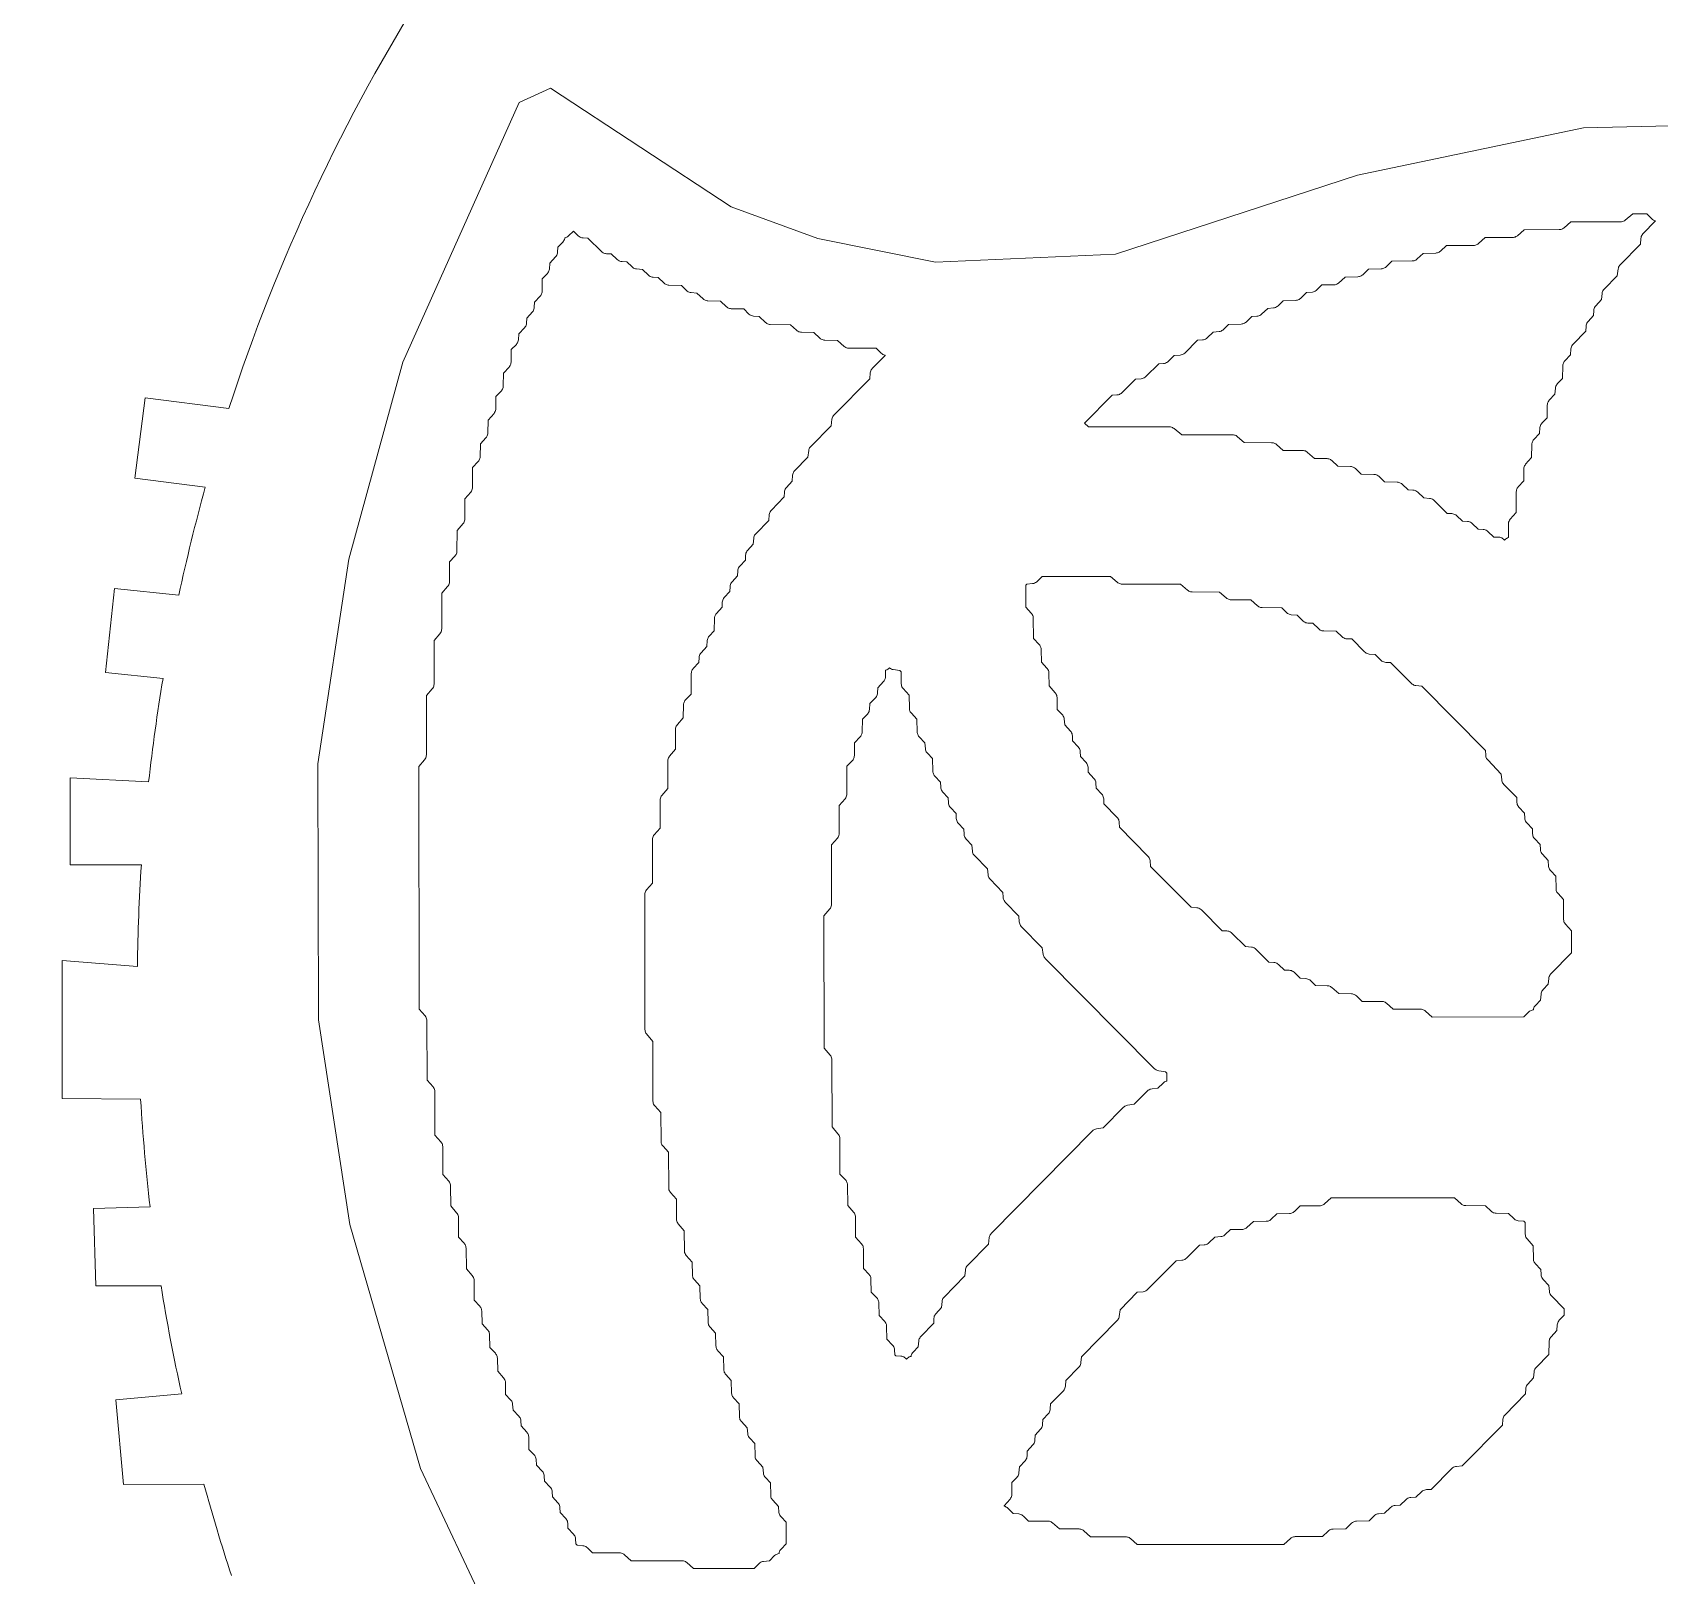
# Model space of a CAD drawing. Header units: inches. Extents: x 36 to 190, y -75 to 56.
# Drawn here: x 156.42 to 161.96, y -51.35 to -46.09 of the extents above; entities that cross this region are included whole.
import ezdxf

# ---------------------------------------------------------------- set-up
doc = ezdxf.new("R2010")
doc.units = ezdxf.units.IN
for name, color, linetype, lineweight in [('01_ORIGINAL_CAD', 7, 'Continuous', 20), ('02_APPROVED_PDF_OUTLINES', 7, 'Continuous', 15), ('04_APPROVED_PERIMETER', 7, 'Continuous', 15)]:
    doc.layers.add(name, color=color, linetype=linetype, lineweight=lineweight)

# ---------------------------------------------------------------- blocks, each defined once
blk = doc.blocks.new('09_LOTUS')
at = {"layer": '01_ORIGINAL_CAD'}
for points in [[(47.0869, 44.6297, -0.062406), (47.763, 46.0735), (45.5722, 47.2899, 0.058367), (44.8008, 44.9442, 0.058367)], [(50.1404, 46.0145, -0.546754), (57.6505, 41.0455, 0.171391), (58.1845, 40.3509, 0.171391)], [(46.9163, 43.9933, -0.01479), (47.0064, 44.3616, -0.01479)], [(46.8134, 43.3568, -0.013879), (46.8623, 43.7093)], [(46.7752, 42.7279, -0.013523), (46.7886, 43.0744, -0.013523)], [(46.8183, 41.9082, -0.014342), (46.786, 42.2745)], [(46.926, 41.2696, -0.014645), (46.8557, 41.6385)], [(47.0957, 40.6507, -0.012679), (47.002, 40.962)]]:
    blk.add_lwpolyline(points, format="xyb", dxfattribs=at)
for points in [[(47.0869, 44.6297), (46.8018, 44.6666), (46.7664, 44.3927), (47.0064, 44.3616)], [(46.9163, 43.9933), (46.6964, 44.0163), (46.6664, 43.7297), (46.8623, 43.7093)], [(46.8134, 43.3568), (46.5462, 43.3706), (46.5462, 43.0744), (46.7886, 43.0744)], [(46.7752, 42.7279), (46.519, 42.7483), (46.519, 42.2768), (46.786, 42.2745)], [(46.8183, 41.9082), (46.6252, 41.9024), (46.6331, 41.6385), (46.8557, 41.6385)], [(46.926, 41.2696), (46.7016, 41.2491), (46.728, 40.9607), (47.002, 40.962)]]:
    blk.add_lwpolyline(points, dxfattribs=at)
at = {"layer": '02_APPROVED_PDF_OUTLINES'}
for points in [[(50.0041, 44.5807), (50.0977, 44.6756), (50.114, 44.6763), (50.117, 44.6767), (50.12, 44.6773), (50.1228, 44.6784), (50.1256, 44.6798), (50.1281, 44.6815), (50.1304, 44.6835), (50.1775, 44.7298), (50.1972, 44.7316), (50.2007, 44.7321), (50.204, 44.7331), (50.2072, 44.7346), (50.2101, 44.7365), (50.2127, 44.7388), (50.2567, 44.7831), (50.273, 44.7838), (50.2766, 44.7842), (50.2801, 44.7851), (50.2833, 44.7866), (50.2864, 44.7884), (50.2892, 44.7907), (50.3098, 44.8104), (50.3298, 44.8122), (50.3333, 44.8127), (50.3366, 44.8138), (50.3397, 44.8152), (50.3427, 44.8172), (50.3453, 44.8194), (50.3893, 44.8637), (50.4056, 44.8644), (50.4092, 44.8648), (50.4126, 44.8658), (50.4159, 44.8672), (50.419, 44.869), (50.4217, 44.8713), (50.4424, 44.891), (50.4624, 44.8928), (50.4658, 44.8933), (50.4691, 44.8944), (50.4723, 44.8958), (50.4752, 44.8977), (50.4778, 44.9), (50.4951, 44.9172), (50.5377, 44.9182), (50.5407, 44.9185), (50.5437, 44.9191), (50.5467, 44.9201), (50.5494, 44.9214), (50.552, 44.9231), (50.5543, 44.9251), (50.5746, 44.9443), (50.5913, 44.9451), (50.5948, 44.9455), (50.5983, 44.9464), (50.6016, 44.9478), (50.6046, 44.9497), (50.6074, 44.952), (50.6281, 44.9717), (50.648, 44.9735), (50.6515, 44.974), (50.6548, 44.975), (50.6579, 44.9765), (50.6608, 44.9784), (50.6634, 44.9806), (50.6807, 44.9979), (50.7233, 44.9989), (50.7264, 44.9991), (50.7294, 44.9997), (50.7323, 45.0007), (50.7351, 45.0021), (50.7377, 45.0038), (50.74, 45.0057), (50.7607, 45.0254), (50.7807, 45.0272), (50.7841, 45.0278), (50.7874, 45.0288), (50.7905, 45.0303), (50.7934, 45.0322), (50.7961, 45.0344), (50.8132, 45.0515), (50.8527, 45.0518), (50.8557, 45.052), (50.8587, 45.0525), (50.8615, 45.0534), (50.8643, 45.0547), (50.8668, 45.0562), (50.8692, 45.0581), (50.8921, 45.0785), (50.9355, 45.0795), (50.9386, 45.0798), (50.9416, 45.0804), (50.9445, 45.0814), (50.9473, 45.0828), (50.9499, 45.0844), (50.9522, 45.0864), (50.9722, 45.1055), (51.0151, 45.1064), (51.0182, 45.1067), (51.0212, 45.1073), (51.0241, 45.1083), (51.0269, 45.1097), (51.0294, 45.1113), (51.0318, 45.1133), (51.0517, 45.1323), (51.1211, 45.1333), (51.1242, 45.1336), (51.1272, 45.1342), (51.1301, 45.1352), (51.1329, 45.1366), (51.1355, 45.1382), (51.1379, 45.1402), (51.1579, 45.1593), (51.2008, 45.1602), (51.2039, 45.1605), (51.2069, 45.1611), (51.2098, 45.1621), (51.2126, 45.1635), (51.2151, 45.1652), (51.2175, 45.1671), (51.2373, 45.186), (51.3302, 45.1863), (51.3332, 45.1865), (51.3362, 45.1871), (51.339, 45.188), (51.3418, 45.1892), (51.3444, 45.1908), (51.3467, 45.1927), (51.3695, 45.2129), (51.4629, 45.2133), (51.4659, 45.2134), (51.4688, 45.214), (51.4717, 45.2149), (51.4744, 45.2162), (51.477, 45.2177), (51.4794, 45.2196), (51.5021, 45.2399), (51.6221, 45.2402), (51.6251, 45.2404), (51.628, 45.241), (51.6309, 45.2419), (51.6337, 45.2431), (51.6362, 45.2447), (51.6386, 45.2465), (51.6613, 45.2668), (51.8313, 45.2669), (51.8348, 45.2672), (51.8381, 45.2679), (51.8414, 45.269), (51.8444, 45.2706), (51.8472, 45.2726), (51.873, 45.2938), (51.9209, 45.2938), (51.9381, 45.2768), (51.9405, 45.2747), (51.9433, 45.2729), (51.9462, 45.2714), (51.9493, 45.2704), (51.9507, 45.2701), (51.9507, 45.2697), (51.9073, 45.2254), (51.9051, 45.2228), (51.9032, 45.2199), (51.9018, 45.2167), (51.9008, 45.2134), (51.9003, 45.21), (51.8986, 45.1901), (51.8298, 45.1203), (51.8277, 45.1179), (51.8259, 45.1152), (51.8245, 45.1123), (51.8235, 45.1093), (51.8228, 45.1061), (51.8197, 45.0831), (51.7749, 45.0374), (51.7727, 45.0348), (51.7709, 45.0319), (51.7694, 45.0287), (51.7684, 45.0254), (51.7679, 45.022), (51.7662, 45.0016), (51.7467, 44.9806), (51.7445, 44.9779), (51.7427, 44.9749), (51.7413, 44.9716), (51.7404, 44.9682), (51.74, 44.9647), (51.7393, 44.9475), (51.7202, 44.9269), (51.718, 44.9242), (51.7162, 44.9212), (51.7149, 44.9179), (51.714, 44.9145), (51.7136, 44.911), (51.7129, 44.8942), (51.6691, 44.8494), (51.6669, 44.8468), (51.665, 44.8439), (51.6636, 44.8408), (51.6626, 44.8375), (51.6621, 44.8341), (51.6604, 44.8137), (51.6409, 44.7927), (51.6389, 44.7903), (51.6373, 44.7878), (51.636, 44.785), (51.635, 44.7822), (51.6344, 44.7792), (51.6342, 44.7762), (51.6334, 44.7328), (51.6162, 44.7151), (51.614, 44.7125), (51.6122, 44.7096), (51.6108, 44.7065), (51.6098, 44.7032), (51.6093, 44.6998), (51.6075, 44.6794), (51.588, 44.6584), (51.5861, 44.6561), (51.5845, 44.6535), (51.5832, 44.6508), (51.5822, 44.6479), (51.5816, 44.6449), (51.5814, 44.6419), (51.5805, 44.5986), (51.5634, 44.5809), (51.5612, 44.5783), (51.5593, 44.5754), (51.5579, 44.5723), (51.5569, 44.569), (51.5564, 44.5656), (51.5547, 44.5452), (51.5352, 44.5242), (51.5333, 44.5219), (51.5316, 44.5193), (51.5303, 44.5166), (51.5294, 44.5137), (51.5288, 44.5107), (51.5285, 44.5077), (51.5277, 44.4635), (51.5074, 44.4403), (51.5053, 44.4374), (51.5036, 44.4343), (51.5023, 44.431), (51.5016, 44.4275), (51.5013, 44.424), (51.5011, 44.3833), (51.4824, 44.3631), (51.4805, 44.3608), (51.4788, 44.3582), (51.4775, 44.3554), (51.4766, 44.3525), (51.476, 44.3495), (51.4757, 44.3464), (51.4749, 44.2755), (51.4547, 44.2523), (51.4526, 44.2495), (51.4508, 44.2464), (51.4496, 44.243), (51.4488, 44.2395), (51.4486, 44.236), (51.4485, 44.1901), (51.4477, 44.1899), (51.4446, 44.1886), (51.4417, 44.1868), (51.439, 44.1846), (51.4353, 44.1812), (51.4316, 44.1846), (51.4288, 44.1868), (51.4258, 44.1887), (51.4226, 44.19), (51.4192, 44.1909), (51.4157, 44.1913), (51.3989, 44.192), (51.3786, 44.2113), (51.3759, 44.2135), (51.3728, 44.2154), (51.3695, 44.2168), (51.3661, 44.2177), (51.3625, 44.2181), (51.3458, 44.2188), (51.3255, 44.2381), (51.3227, 44.2403), (51.3197, 44.2422), (51.3164, 44.2436), (51.3129, 44.2445), (51.3094, 44.2449), (51.2926, 44.2456), (51.2723, 44.2649), (51.2696, 44.2671), (51.2665, 44.269), (51.2632, 44.2704), (51.2598, 44.2713), (51.2562, 44.2717), (51.2399, 44.2724), (51.1957, 44.3166), (51.1931, 44.3189), (51.1902, 44.3208), (51.187, 44.3223), (51.1837, 44.3233), (51.1802, 44.3238), (51.1602, 44.3256), (51.1395, 44.3453), (51.1367, 44.3476), (51.1337, 44.3494), (51.1304, 44.3508), (51.1269, 44.3517), (51.1234, 44.3521), (51.1066, 44.3529), (51.0863, 44.3721), (51.084, 44.3741), (51.0814, 44.3757), (51.0786, 44.3771), (51.0757, 44.3781), (51.0727, 44.3787), (51.0697, 44.3789), (51.0267, 44.3799), (51.0067, 44.3989), (51.0043, 44.4008), (51.0017, 44.4025), (50.999, 44.4039), (50.996, 44.4048), (50.993, 44.4055), (50.99, 44.4057), (50.947, 44.4066), (50.927, 44.4257), (50.9246, 44.4276), (50.922, 44.4293), (50.9193, 44.4306), (50.9164, 44.4316), (50.9134, 44.4322), (50.9103, 44.4325), (50.8673, 44.4334), (50.8473, 44.4524), (50.8449, 44.4544), (50.8423, 44.4561), (50.8396, 44.4574), (50.8367, 44.4584), (50.8337, 44.459), (50.8306, 44.4593), (50.7872, 44.4602), (50.7642, 44.4806), (50.7618, 44.4825), (50.7592, 44.4841), (50.7565, 44.4853), (50.7536, 44.4862), (50.7506, 44.4867), (50.7476, 44.4869), (50.6808, 44.4871), (50.6579, 44.5074), (50.6556, 44.5093), (50.653, 44.5108), (50.6502, 44.5121), (50.6474, 44.513), (50.6444, 44.5135), (50.6414, 44.5137), (50.548, 44.5139), (50.5252, 44.5341), (50.5228, 44.536), (50.5202, 44.5376), (50.5175, 44.5388), (50.5146, 44.5397), (50.5116, 44.5402), (50.5086, 44.5404), (50.335, 44.5406), (50.309, 44.5618), (50.3062, 44.5637), (50.3032, 44.5653), (50.3, 44.5665), (50.2966, 44.5672), (50.2932, 44.5674), (50.0178, 44.5672)], [(48.2322, 45.2122), (48.2323, 45.2122), (48.2356, 45.2132), (48.2388, 45.2146), (48.2418, 45.2164), (48.2444, 45.2186), (48.2612, 45.2346), (48.2781, 45.2186), (48.2808, 45.2163), (48.2839, 45.2145), (48.2872, 45.2131), (48.2906, 45.2122), (48.2942, 45.2118), (48.3107, 45.211), (48.3575, 45.1652), (48.3598, 45.1633), (48.3623, 45.1616), (48.3651, 45.1602), (48.3679, 45.1591), (48.3709, 45.1585), (48.3739, 45.1581), (48.3906, 45.1574), (48.4109, 45.1382), (48.4137, 45.1359), (48.4168, 45.1341), (48.42, 45.1327), (48.4235, 45.1318), (48.427, 45.1313), (48.4435, 45.1306), (48.4611, 45.1132), (48.4637, 45.1109), (48.4666, 45.109), (48.4697, 45.1076), (48.473, 45.1066), (48.4765, 45.106), (48.4965, 45.1042), (48.5172, 45.0846), (48.52, 45.0823), (48.523, 45.0805), (48.5263, 45.0791), (48.5298, 45.0782), (48.5333, 45.0777), (48.5501, 45.077), (48.5704, 45.0578), (48.5727, 45.0558), (48.5753, 45.0541), (48.5781, 45.0528), (48.581, 45.0518), (48.584, 45.0512), (48.587, 45.0509), (48.6297, 45.05), (48.647, 45.0328), (48.6497, 45.0305), (48.6526, 45.0286), (48.6557, 45.0272), (48.659, 45.0262), (48.6624, 45.0256), (48.6824, 45.0239), (48.7032, 45.0042), (48.7055, 45.0022), (48.7081, 45.0006), (48.7109, 44.9992), (48.7138, 44.9982), (48.7168, 44.9976), (48.7198, 44.9973), (48.7628, 44.9964), (48.7829, 44.9774), (48.7852, 44.9754), (48.7878, 44.9738), (48.7906, 44.9724), (48.7935, 44.9714), (48.7965, 44.9708), (48.7995, 44.9706), (48.8422, 44.9697), (48.8595, 44.9524), (48.8622, 44.9502), (48.8651, 44.9483), (48.8682, 44.9468), (48.8715, 44.9458), (48.8749, 44.9453), (48.8949, 44.9435), (48.9157, 44.9238), (48.9181, 44.9218), (48.9207, 44.9202), (48.9235, 44.9188), (48.9264, 44.9178), (48.9294, 44.9172), (48.9325, 44.917), (49.0019, 44.916), (49.0219, 44.8971), (49.0243, 44.8951), (49.0268, 44.8934), (49.0296, 44.8921), (49.0325, 44.8911), (49.0355, 44.8905), (49.0386, 44.8902), (49.0815, 44.8893), (49.1016, 44.8703), (49.104, 44.8683), (49.1065, 44.8667), (49.1093, 44.8653), (49.1122, 44.8643), (49.1152, 44.8637), (49.1183, 44.8634), (49.1617, 44.8625), (49.1847, 44.8421), (49.1871, 44.8402), (49.1897, 44.8387), (49.1924, 44.8374), (49.1953, 44.8365), (49.1983, 44.836), (49.2013, 44.8358), (49.2939, 44.8356), (49.311, 44.8186), (49.3135, 44.8164), (49.3162, 44.8146), (49.3192, 44.8132), (49.3223, 44.8121), (49.3236, 44.8119), (49.3236, 44.8114), (49.2803, 44.7671), (49.2781, 44.7645), (49.2762, 44.7616), (49.2748, 44.7585), (49.2738, 44.7552), (49.2733, 44.7517), (49.2716, 44.7318), (49.1498, 44.6083), (49.1477, 44.6059), (49.1459, 44.6032), (49.1445, 44.6004), (49.1435, 44.5973), (49.1428, 44.5942), (49.1397, 44.5712), (49.0704, 44.5009), (49.0683, 44.4985), (49.0665, 44.4958), (49.0651, 44.4929), (49.064, 44.4899), (49.0634, 44.4868), (49.0602, 44.4637), (49.0155, 44.418), (49.0133, 44.4154), (49.0114, 44.4125), (49.01, 44.4093), (49.009, 44.406), (49.0085, 44.4026), (49.0068, 44.3823), (48.9873, 44.3613), (48.985, 44.3585), (48.9832, 44.3555), (48.9819, 44.3522), (48.981, 44.3488), (48.9806, 44.3453), (48.9799, 44.3285), (48.9361, 44.2838), (48.9339, 44.2811), (48.932, 44.2782), (48.9306, 44.2751), (48.9296, 44.2718), (48.9291, 44.2684), (48.9274, 44.2484), (48.8832, 44.2032), (48.881, 44.2006), (48.8791, 44.1977), (48.8777, 44.1945), (48.8767, 44.1912), (48.8762, 44.1878), (48.8744, 44.1674), (48.8549, 44.1464), (48.8527, 44.1437), (48.8509, 44.1406), (48.8496, 44.1374), (48.8487, 44.134), (48.8483, 44.1304), (48.8476, 44.1133), (48.8285, 44.0927), (48.8263, 44.09), (48.8245, 44.0869), (48.8231, 44.0837), (48.8222, 44.0803), (48.8218, 44.0767), (48.8211, 44.0596), (48.8021, 44.039), (48.7998, 44.0363), (48.798, 44.0332), (48.7967, 44.03), (48.7958, 44.0266), (48.7954, 44.023), (48.7947, 44.0059), (48.7756, 43.9853), (48.7734, 43.9826), (48.7716, 43.9795), (48.7702, 43.9763), (48.7694, 43.9729), (48.769, 43.9693), (48.7683, 43.9522), (48.7492, 43.9316), (48.7472, 43.9293), (48.7456, 43.9267), (48.7443, 43.924), (48.7433, 43.9211), (48.7427, 43.9181), (48.7425, 43.9151), (48.7417, 43.8717), (48.7245, 43.8541), (48.7223, 43.8515), (48.7205, 43.8486), (48.7191, 43.8454), (48.7181, 43.8422), (48.7176, 43.8388), (48.7158, 43.8184), (48.6963, 43.7974), (48.6941, 43.7946), (48.6923, 43.7916), (48.691, 43.7883), (48.6901, 43.7849), (48.6897, 43.7814), (48.689, 43.7643), (48.6699, 43.7437), (48.668, 43.7413), (48.6663, 43.7387), (48.665, 43.736), (48.664, 43.7331), (48.6634, 43.73), (48.6632, 43.727), (48.6624, 43.6566), (48.6436, 43.6363), (48.6416, 43.634), (48.64, 43.6314), (48.6387, 43.6287), (48.6377, 43.6258), (48.6371, 43.6228), (48.6369, 43.6198), (48.636, 43.5756), (48.6158, 43.5524), (48.6136, 43.5495), (48.6119, 43.5464), (48.6107, 43.5431), (48.6099, 43.5396), (48.6097, 43.536), (48.6095, 43.4681), (48.5894, 43.445), (48.5873, 43.4421), (48.5856, 43.439), (48.5843, 43.4357), (48.5836, 43.4322), (48.5833, 43.4286), (48.5832, 43.3338), (48.5632, 43.3108), (48.561, 43.3079), (48.5593, 43.3048), (48.558, 43.3014), (48.5573, 43.298), (48.557, 43.2944), (48.5569, 43.1996), (48.5369, 43.1766), (48.5347, 43.1737), (48.533, 43.1706), (48.5318, 43.1672), (48.531, 43.1637), (48.5307, 43.1601), (48.5307, 43.0117), (48.5107, 42.9887), (48.5085, 42.9858), (48.5068, 42.9826), (48.5056, 42.9793), (48.5048, 42.9758), (48.5045, 42.9722), (48.5051, 42.513), (48.5054, 42.5096), (48.5061, 42.5063), (48.5072, 42.5031), (48.5087, 42.5001), (48.5107, 42.4974), (48.5318, 42.4712), (48.5324, 42.2685), (48.5327, 42.265), (48.5335, 42.2615), (48.5347, 42.2581), (48.5365, 42.255), (48.5386, 42.2522), (48.5589, 42.229), (48.5601, 42.1313), (48.5603, 42.1283), (48.5609, 42.1252), (48.5619, 42.1223), (48.5632, 42.1195), (48.5648, 42.117), (48.5668, 42.1146), (48.5856, 42.0945), (48.5861, 41.9733), (48.5863, 41.9698), (48.5871, 41.9663), (48.5884, 41.9629), (48.5901, 41.9598), (48.5923, 41.957), (48.6124, 41.9339), (48.6128, 41.8659), (48.6131, 41.8624), (48.6139, 41.8589), (48.6151, 41.8556), (48.6169, 41.8525), (48.619, 41.8496), (48.6392, 41.8265), (48.6396, 41.7586), (48.6398, 41.755), (48.6406, 41.7516), (48.6419, 41.7482), (48.6436, 41.7451), (48.6458, 41.7423), (48.6661, 41.719), (48.6671, 41.6749), (48.6674, 41.6718), (48.668, 41.6689), (48.669, 41.666), (48.6703, 41.6633), (48.6719, 41.6607), (48.6738, 41.6584), (48.6928, 41.6381), (48.6938, 41.5944), (48.6941, 41.5913), (48.6947, 41.5884), (48.6957, 41.5855), (48.697, 41.5828), (48.6986, 41.5802), (48.7005, 41.5779), (48.7195, 41.5576), (48.7205, 41.5139), (48.7208, 41.5108), (48.7214, 41.5079), (48.7224, 41.505), (48.7237, 41.5023), (48.7253, 41.4997), (48.7272, 41.4974), (48.7462, 41.4771), (48.7472, 41.4334), (48.7475, 41.4303), (48.7481, 41.4274), (48.7491, 41.4245), (48.7504, 41.4218), (48.752, 41.4192), (48.7539, 41.4169), (48.7729, 41.3966), (48.7739, 41.3529), (48.7742, 41.3498), (48.7748, 41.3469), (48.7758, 41.344), (48.7771, 41.3413), (48.7787, 41.3387), (48.7806, 41.3364), (48.7996, 41.3161), (48.8006, 41.2724), (48.8009, 41.2693), (48.8015, 41.2664), (48.8025, 41.2635), (48.8038, 41.2608), (48.8054, 41.2582), (48.8073, 41.2559), (48.8263, 41.2356), (48.8273, 41.1919), (48.8276, 41.1888), (48.8282, 41.1859), (48.8292, 41.183), (48.8305, 41.1803), (48.8321, 41.1777), (48.834, 41.1754), (48.8536, 41.1544), (48.8554, 41.134), (48.856, 41.1306), (48.8569, 41.1274), (48.8584, 41.1242), (48.8602, 41.1214), (48.8624, 41.1187), (48.8797, 41.1011), (48.8807, 41.0577), (48.8809, 41.0547), (48.8815, 41.0517), (48.8825, 41.0488), (48.8838, 41.0461), (48.8854, 41.0436), (48.8874, 41.0412), (48.907, 41.0202), (48.9088, 40.9999), (48.9093, 40.9965), (48.9103, 40.9932), (48.9117, 40.9901), (48.9136, 40.9872), (48.9158, 40.9846), (48.933, 40.9669), (48.934, 40.9235), (48.9343, 40.9205), (48.9349, 40.9176), (48.9358, 40.9147), (48.9372, 40.9119), (48.9388, 40.9094), (48.9407, 40.9071), (48.9603, 40.8861), (48.9621, 40.8657), (48.9626, 40.8623), (48.9636, 40.859), (48.9651, 40.8559), (48.9669, 40.853), (48.9691, 40.8504), (48.9861, 40.833), (48.9863, 40.7583), (48.9693, 40.7408), (48.9672, 40.7383), (48.9655, 40.7356), (48.9641, 40.7327), (48.9631, 40.7296), (48.9625, 40.7264), (48.9624, 40.7256), (48.9617, 40.7255), (48.9585, 40.7249), (48.9554, 40.7238), (48.9525, 40.7224), (48.9497, 40.7206), (48.9473, 40.7184), (48.9293, 40.7005), (48.9096, 40.6987), (48.9062, 40.6982), (48.9029, 40.6972), (48.8998, 40.6957), (48.8968, 40.6938), (48.8942, 40.6915), (48.8772, 40.6745), (48.6706, 40.6744), (48.6478, 40.6946), (48.6454, 40.6965), (48.6429, 40.698), (48.6401, 40.6993), (48.6372, 40.7002), (48.6343, 40.7007), (48.6312, 40.7009), (48.4582, 40.701), (48.4354, 40.7213), (48.433, 40.7231), (48.4305, 40.7247), (48.4277, 40.7259), (48.4248, 40.7268), (48.4219, 40.7274), (48.4189, 40.7276), (48.3263, 40.7278), (48.3091, 40.7448), (48.3065, 40.7471), (48.3036, 40.7489), (48.3004, 40.7504), (48.2971, 40.7514), (48.2937, 40.752), (48.2741, 40.7537), (48.2695, 40.7583), (48.2688, 40.7751), (48.2684, 40.7786), (48.2675, 40.782), (48.2661, 40.7853), (48.2643, 40.7883), (48.2621, 40.791), (48.2429, 40.8116), (48.2421, 40.8287), (48.2417, 40.8322), (48.2408, 40.8357), (48.2394, 40.8389), (48.2376, 40.8419), (48.2354, 40.8447), (48.2162, 40.8652), (48.2155, 40.8824), (48.2151, 40.8859), (48.2142, 40.8893), (48.2128, 40.8926), (48.211, 40.8956), (48.2088, 40.8984), (48.1896, 40.9189), (48.1888, 40.9361), (48.1884, 40.9396), (48.1875, 40.943), (48.1862, 40.9462), (48.1843, 40.9493), (48.1821, 40.952), (48.1629, 40.9726), (48.1622, 40.9897), (48.1618, 40.9932), (48.1609, 40.9966), (48.1595, 40.9999), (48.1577, 41.0029), (48.1555, 41.0057), (48.1359, 41.0267), (48.1341, 41.047), (48.1336, 41.0504), (48.1326, 41.0537), (48.1311, 41.0568), (48.1293, 41.0597), (48.1271, 41.0623), (48.1099, 41.08), (48.1089, 41.1233), (48.1086, 41.1264), (48.108, 41.1293), (48.107, 41.1322), (48.1057, 41.1349), (48.1041, 41.1375), (48.1021, 41.1398), (48.083, 41.1604), (48.0822, 41.1775), (48.0818, 41.181), (48.0809, 41.1845), (48.0795, 41.1877), (48.0777, 41.1907), (48.0755, 41.1935), (48.0559, 41.2145), (48.0541, 41.2349), (48.0536, 41.2382), (48.0526, 41.2415), (48.0511, 41.2446), (48.0493, 41.2475), (48.0471, 41.2501), (48.03, 41.2676), (48.0297, 41.308), (48.0294, 41.3115), (48.0287, 41.315), (48.0274, 41.3183), (48.0257, 41.3214), (48.0235, 41.3243), (48.0032, 41.3475), (48.0022, 41.3917), (48.0019, 41.3947), (48.0013, 41.3977), (48.0003, 41.4005), (47.999, 41.4033), (47.9974, 41.4058), (47.9954, 41.4082), (47.9765, 41.4285), (47.9755, 41.4722), (47.9752, 41.4752), (47.9746, 41.4782), (47.9736, 41.481), (47.9723, 41.4838), (47.9707, 41.4863), (47.9687, 41.4887), (47.9498, 41.509), (47.9488, 41.5527), (47.9485, 41.5557), (47.9479, 41.5587), (47.9469, 41.5615), (47.9456, 41.5643), (47.944, 41.5668), (47.942, 41.5692), (47.9232, 41.5893), (47.9229, 41.6568), (47.9226, 41.6603), (47.9218, 41.6638), (47.9206, 41.6671), (47.9188, 41.6703), (47.9167, 41.6731), (47.8964, 41.6963), (47.8953, 41.7672), (47.895, 41.7702), (47.8944, 41.7732), (47.8935, 41.7761), (47.8921, 41.7789), (47.8905, 41.7815), (47.8886, 41.7838), (47.8698, 41.804), (47.8694, 41.8715), (47.8691, 41.875), (47.8683, 41.8785), (47.8671, 41.8818), (47.8653, 41.8849), (47.8632, 41.8878), (47.843, 41.9109), (47.8426, 41.9788), (47.8424, 41.9824), (47.8416, 41.9858), (47.8403, 41.9892), (47.8386, 41.9923), (47.8364, 41.9951), (47.8163, 42.0182), (47.8158, 42.113), (47.8156, 42.1165), (47.8148, 42.12), (47.8135, 42.1233), (47.8118, 42.1265), (47.8096, 42.1293), (47.7895, 42.1524), (47.7889, 42.3008), (47.7887, 42.3044), (47.7879, 42.3078), (47.7866, 42.3112), (47.7849, 42.3143), (47.7827, 42.3172), (47.7626, 42.3402), (47.7619, 42.5423), (47.7617, 42.5459), (47.7609, 42.5494), (47.7596, 42.5527), (47.7579, 42.5559), (47.7557, 42.5587), (47.7356, 42.5817), (47.734, 43.4095), (47.7541, 43.4326), (47.7562, 43.4354), (47.7579, 43.4386), (47.7592, 43.4419), (47.7599, 43.4454), (47.7602, 43.449), (47.7601, 43.6511), (47.7801, 43.6742), (47.7823, 43.677), (47.784, 43.6802), (47.7853, 43.6835), (47.786, 43.687), (47.7863, 43.6906), (47.7863, 43.839), (47.8063, 43.8621), (47.8085, 43.8649), (47.8102, 43.8681), (47.8114, 43.8714), (47.8122, 43.8749), (47.8125, 43.8785), (47.8125, 44.0001), (47.8326, 44.0231), (47.8347, 44.026), (47.8364, 44.0291), (47.8377, 44.0324), (47.8384, 44.0359), (47.8387, 44.0395), (47.8388, 44.107), (47.8575, 44.1271), (47.8595, 44.1295), (47.8611, 44.1321), (47.8624, 44.1348), (47.8634, 44.1377), (47.864, 44.1408), (47.8642, 44.1438), (47.8651, 44.2147), (47.8852, 44.2379), (47.8874, 44.2407), (47.8891, 44.2439), (47.8904, 44.2472), (47.8911, 44.2507), (47.8914, 44.2542), (47.8915, 44.3222), (47.9116, 44.3453), (47.9137, 44.3481), (47.9154, 44.3512), (47.9167, 44.3546), (47.9175, 44.3581), (47.9177, 44.3616), (47.9178, 44.4291), (47.9365, 44.4492), (47.9385, 44.4516), (47.9401, 44.4542), (47.9414, 44.4569), (47.9424, 44.4598), (47.943, 44.4627), (47.9432, 44.4658), (47.9441, 44.5095), (47.9629, 44.5298), (47.9649, 44.5321), (47.9665, 44.5347), (47.9678, 44.5374), (47.9688, 44.5403), (47.9694, 44.5433), (47.9696, 44.5463), (47.9705, 44.5905), (47.9907, 44.6137), (47.9928, 44.6166), (47.9946, 44.6197), (47.9958, 44.623), (47.9966, 44.6265), (47.9968, 44.63), (47.997, 44.6707), (48.0157, 44.6909), (48.0176, 44.6932), (48.0193, 44.6958), (48.0206, 44.6985), (48.0215, 44.7014), (48.0222, 44.7044), (48.0224, 44.7074), (48.0232, 44.7511), (48.0421, 44.7714), (48.044, 44.7737), (48.0457, 44.7763), (48.047, 44.7791), (48.0479, 44.7819), (48.0485, 44.7849), (48.0488, 44.7879), (48.0496, 44.8313), (48.0668, 44.849), (48.069, 44.8516), (48.0708, 44.8545), (48.0722, 44.8576), (48.0732, 44.8609), (48.0737, 44.8643), (48.0754, 44.8846), (48.0949, 44.9056), (48.0972, 44.9084), (48.099, 44.9114), (48.1003, 44.9147), (48.1012, 44.9181), (48.1016, 44.9216), (48.1023, 44.9388), (48.1214, 44.9593), (48.1236, 44.9621), (48.1254, 44.9651), (48.1268, 44.9684), (48.1277, 44.9718), (48.128, 44.9753), (48.1287, 44.9925), (48.1478, 45.013), (48.1498, 45.0154), (48.1514, 45.018), (48.1527, 45.0207), (48.1537, 45.0236), (48.1543, 45.0265), (48.1545, 45.0296), (48.1553, 45.0729), (48.1725, 45.0906), (48.1747, 45.0932), (48.1765, 45.0961), (48.1779, 45.0992), (48.1789, 45.1025), (48.1794, 45.1059), (48.1812, 45.1263), (48.2007, 45.1473), (48.2029, 45.15), (48.2047, 45.1531), (48.206, 45.1563), (48.2069, 45.1598), (48.2073, 45.1633), (48.208, 45.1801), (48.2254, 45.198), (48.2275, 45.2005), (48.2292, 45.2032), (48.2306, 45.2061), (48.2316, 45.2092)], [(49.8594, 44.0576), (50.0925, 44.0578), (50.1153, 44.0376), (50.1177, 44.0357), (50.1203, 44.0342), (50.123, 44.0329), (50.1259, 44.032), (50.1289, 44.0315), (50.1319, 44.0313), (50.3314, 44.0312), (50.3543, 44.0109), (50.3566, 44.0091), (50.3592, 44.0075), (50.362, 44.0063), (50.3648, 44.0054), (50.3678, 44.0048), (50.3708, 44.0046), (50.4642, 44.0044), (50.487, 43.9842), (50.4894, 43.9823), (50.492, 43.9808), (50.4947, 43.9795), (50.4976, 43.9786), (50.5005, 43.9781), (50.5035, 43.9779), (50.5704, 43.9777), (50.5933, 43.9574), (50.5956, 43.9556), (50.5982, 43.954), (50.6009, 43.9528), (50.6038, 43.9519), (50.6068, 43.9513), (50.6098, 43.9511), (50.6758, 43.9509), (50.693, 43.9339), (50.6957, 43.9316), (50.6986, 43.9297), (50.7017, 43.9283), (50.705, 43.9273), (50.7084, 43.9267), (50.7284, 43.925), (50.7492, 43.9053), (50.752, 43.903), (50.755, 43.9012), (50.7583, 43.8998), (50.7617, 43.8989), (50.7653, 43.8985), (50.782, 43.8977), (50.8023, 43.8785), (50.8047, 43.8765), (50.8073, 43.8748), (50.81, 43.8735), (50.8129, 43.8725), (50.8159, 43.8719), (50.819, 43.8716), (50.8619, 43.8707), (50.882, 43.8517), (50.8848, 43.8494), (50.8878, 43.8476), (50.8911, 43.8462), (50.8946, 43.8453), (50.8981, 43.8449), (50.9145, 43.8442), (50.9587, 43.8), (50.9613, 43.7977), (50.9642, 43.7958), (50.9674, 43.7943), (50.9707, 43.7933), (50.9741, 43.7927), (50.9941, 43.791), (51.0149, 43.7713), (51.0176, 43.769), (51.0207, 43.7672), (51.024, 43.7658), (51.0274, 43.7649), (51.031, 43.7645), (51.0473, 43.7637), (51.1181, 43.6927), (51.1207, 43.6904), (51.1237, 43.6885), (51.1268, 43.6871), (51.1302, 43.686), (51.1336, 43.6855), (51.1532, 43.6838), (51.3705, 43.4645), (51.3713, 43.4478), (51.3716, 43.4448), (51.3723, 43.4419), (51.3733, 43.4391), (51.3746, 43.4364), (51.3763, 43.4339), (51.3783, 43.4316), (51.4242, 43.3838), (51.426, 43.3637), (51.4265, 43.3603), (51.4275, 43.357), (51.429, 43.3538), (51.4308, 43.3509), (51.4331, 43.3483), (51.477, 43.3036), (51.4778, 43.2868), (51.4782, 43.2833), (51.4791, 43.2799), (51.4804, 43.2767), (51.4823, 43.2736), (51.4845, 43.2709), (51.5037, 43.2503), (51.5044, 43.2332), (51.5048, 43.2297), (51.5057, 43.2263), (51.5071, 43.223), (51.5089, 43.22), (51.5111, 43.2172), (51.5303, 43.1967), (51.5311, 43.1795), (51.5315, 43.176), (51.5324, 43.1726), (51.5337, 43.1693), (51.5356, 43.1663), (51.5378, 43.1636), (51.557, 43.143), (51.5577, 43.1259), (51.5581, 43.1224), (51.559, 43.1189), (51.5604, 43.1157), (51.5622, 43.1127), (51.5644, 43.1099), (51.584, 43.0889), (51.5858, 43.0685), (51.5863, 43.0652), (51.5873, 43.0619), (51.5888, 43.0588), (51.5906, 43.0559), (51.5928, 43.0533), (51.61, 43.0356), (51.611, 42.9922), (51.6113, 42.9892), (51.6119, 42.9862), (51.6129, 42.9834), (51.6142, 42.9806), (51.6158, 42.9781), (51.6178, 42.9758), (51.6366, 42.9556), (51.6369, 42.8881), (51.6372, 42.8846), (51.638, 42.8811), (51.6393, 42.8778), (51.641, 42.8746), (51.6431, 42.8718), (51.6633, 42.8488), (51.6634, 42.7734), (51.5936, 42.7022), (51.5914, 42.6996), (51.5895, 42.6967), (51.5881, 42.6935), (51.5871, 42.6902), (51.5865, 42.6868), (51.5848, 42.6667), (51.5671, 42.6484), (51.5649, 42.6458), (51.563, 42.6429), (51.5616, 42.6398), (51.5606, 42.6365), (51.5601, 42.6331), (51.5584, 42.613), (51.5406, 42.5947), (51.5385, 42.5922), (51.5368, 42.5895), (51.5354, 42.5866), (51.5344, 42.5835), (51.5338, 42.5803), (51.5336, 42.5795), (51.533, 42.5794), (51.5298, 42.5788), (51.5267, 42.5777), (51.5237, 42.5763), (51.521, 42.5745), (51.5185, 42.5723), (51.5015, 42.5553), (51.1887, 42.5551), (51.1659, 42.5753), (51.1636, 42.5772), (51.161, 42.5787), (51.1583, 42.58), (51.1554, 42.5809), (51.1524, 42.5814), (51.1494, 42.5816), (51.056, 42.5818), (51.0332, 42.602), (51.0308, 42.6039), (51.0282, 42.6054), (51.0255, 42.6067), (51.0226, 42.6076), (51.0197, 42.6081), (51.0167, 42.6083), (50.9503, 42.6085), (50.9304, 42.6274), (50.928, 42.6293), (50.9255, 42.631), (50.9227, 42.6323), (50.9198, 42.6333), (50.9168, 42.634), (50.9137, 42.6342), (50.8703, 42.6351), (50.8473, 42.6556), (50.8449, 42.6574), (50.8423, 42.659), (50.8396, 42.6602), (50.8367, 42.6611), (50.8338, 42.6617), (50.8308, 42.6619), (50.7912, 42.6621), (50.774, 42.6791), (50.7714, 42.6814), (50.7685, 42.6833), (50.7654, 42.6847), (50.7621, 42.6857), (50.7586, 42.6863), (50.7386, 42.6881), (50.7179, 42.7077), (50.7151, 42.71), (50.7121, 42.7118), (50.7088, 42.7132), (50.7053, 42.7142), (50.7018, 42.7146), (50.685, 42.7153), (50.6647, 42.7345), (50.662, 42.7368), (50.6589, 42.7386), (50.6556, 42.74), (50.6522, 42.741), (50.6486, 42.7414), (50.6323, 42.7421), (50.5881, 42.7863), (50.5855, 42.7886), (50.5825, 42.7905), (50.5794, 42.7919), (50.5761, 42.793), (50.5726, 42.7935), (50.5528, 42.7953), (50.5056, 42.8415), (50.5033, 42.8435), (50.5007, 42.8452), (50.498, 42.8466), (50.4952, 42.8476), (50.4922, 42.8483), (50.4892, 42.8486), (50.4728, 42.8493), (50.4021, 42.9203), (50.3994, 42.9226), (50.3965, 42.9245), (50.3933, 42.926), (50.39, 42.927), (50.3866, 42.9276), (50.367, 42.9293), (50.229, 43.0685), (50.2272, 43.0885), (50.2267, 43.0919), (50.2257, 43.0952), (50.2242, 43.0983), (50.2223, 43.1012), (50.2201, 43.1038), (50.123, 43.2022), (50.1222, 43.2189), (50.1219, 43.2219), (50.1212, 43.2248), (50.1202, 43.2277), (50.1189, 43.2304), (50.1172, 43.2329), (50.1153, 43.2351), (50.0697, 43.2824), (50.069, 43.2994), (50.0686, 43.3029), (50.0677, 43.3063), (50.0663, 43.3096), (50.0645, 43.3126), (50.0623, 43.3153), (50.0431, 43.3359), (50.0423, 43.3531), (50.0419, 43.3566), (50.041, 43.36), (50.0397, 43.3632), (50.0378, 43.3663), (50.0356, 43.369), (50.0164, 43.3896), (50.0157, 43.4067), (50.0153, 43.4102), (50.0144, 43.4136), (50.013, 43.4169), (50.0112, 43.4199), (50.009, 43.4227), (49.9898, 43.4432), (49.989, 43.4604), (49.9886, 43.4639), (49.9877, 43.4673), (49.9864, 43.4706), (49.9846, 43.4736), (49.9823, 43.4763), (49.9632, 43.4969), (49.9624, 43.514), (49.962, 43.5175), (49.9611, 43.521), (49.9597, 43.5242), (49.9579, 43.5272), (49.9557, 43.53), (49.9361, 43.551), (49.9343, 43.5714), (49.9338, 43.5747), (49.9328, 43.578), (49.9314, 43.5811), (49.9295, 43.584), (49.9273, 43.5866), (49.9102, 43.6041), (49.9099, 43.6445), (49.9096, 43.648), (49.9089, 43.6515), (49.9076, 43.6548), (49.9059, 43.6579), (49.9037, 43.6608), (49.8834, 43.684), (49.8824, 43.7282), (49.8821, 43.7312), (49.8815, 43.7342), (49.8805, 43.737), (49.8792, 43.7398), (49.8776, 43.7423), (49.8756, 43.7446), (49.8567, 43.765), (49.8557, 43.8087), (49.8554, 43.8117), (49.8548, 43.8147), (49.8538, 43.8175), (49.8525, 43.8203), (49.8509, 43.8228), (49.8489, 43.8251), (49.83, 43.8454), (49.8289, 43.9158), (49.8287, 43.9189), (49.8281, 43.9219), (49.8271, 43.9248), (49.8258, 43.9275), (49.8241, 43.9301), (49.8222, 43.9325), (49.8034, 43.9526), (49.8033, 44.0275), (49.8074, 44.0317), (49.8269, 44.0334), (49.8304, 44.034), (49.8337, 44.035), (49.8368, 44.0365), (49.8397, 44.0384), (49.8423, 44.0406)], [(49.3385, 43.7459), (49.3396, 43.7449), (49.3423, 43.7431), (49.3452, 43.7416), (49.3483, 43.7405), (49.3514, 43.7399), (49.3741, 43.7366), (49.3788, 43.7318), (49.3791, 43.6916), (49.3794, 43.688), (49.3802, 43.6846), (49.3815, 43.6813), (49.3832, 43.6781), (49.3853, 43.6753), (49.4057, 43.6521), (49.4067, 43.6079), (49.4069, 43.6049), (49.4076, 43.6019), (49.4085, 43.599), (49.4098, 43.5963), (49.4115, 43.5938), (49.4134, 43.5914), (49.4324, 43.5711), (49.4334, 43.5274), (49.4336, 43.5244), (49.4343, 43.5214), (49.4352, 43.5185), (49.4365, 43.5158), (49.4382, 43.5133), (49.4401, 43.5109), (49.4597, 43.4899), (49.4615, 43.4696), (49.462, 43.4662), (49.463, 43.4629), (49.4644, 43.4598), (49.4663, 43.4569), (49.4685, 43.4543), (49.4857, 43.4366), (49.4867, 43.3932), (49.487, 43.3902), (49.4876, 43.3873), (49.4886, 43.3844), (49.4899, 43.3817), (49.4915, 43.3791), (49.4935, 43.3768), (49.5126, 43.3562), (49.5134, 43.339), (49.5138, 43.3355), (49.5147, 43.3321), (49.5161, 43.3289), (49.5179, 43.3258), (49.5201, 43.3231), (49.5393, 43.3026), (49.54, 43.2854), (49.5404, 43.2819), (49.5413, 43.2785), (49.5427, 43.2752), (49.5445, 43.2722), (49.5467, 43.2694), (49.5659, 43.2489), (49.5667, 43.2317), (49.5671, 43.2282), (49.568, 43.2248), (49.5694, 43.2216), (49.5712, 43.2185), (49.5734, 43.2158), (49.5926, 43.1952), (49.5933, 43.1781), (49.5937, 43.1746), (49.5946, 43.1711), (49.596, 43.1679), (49.5978, 43.1649), (49.6, 43.1621), (49.6196, 43.1411), (49.6214, 43.1208), (49.622, 43.1174), (49.623, 43.1141), (49.6244, 43.1109), (49.6263, 43.108), (49.6285, 43.1054), (49.6729, 43.0603), (49.6747, 43.0403), (49.6752, 43.0369), (49.6762, 43.0336), (49.6776, 43.0304), (49.6795, 43.0275), (49.6817, 43.0249), (49.7257, 42.9802), (49.7265, 42.9634), (49.7268, 42.9605), (49.7274, 42.9575), (49.7285, 42.9547), (49.7298, 42.952), (49.7315, 42.9495), (49.7334, 42.9472), (49.7794, 42.8995), (49.7811, 42.8793), (49.7817, 42.8759), (49.7827, 42.8726), (49.7841, 42.8695), (49.786, 42.8666), (49.7883, 42.8639), (49.8597, 42.7915), (49.863, 42.7685), (49.8636, 42.7653), (49.8647, 42.7623), (49.8661, 42.7594), (49.8679, 42.7568), (49.87, 42.7543), (50.2423, 42.3789), (50.2447, 42.3767), (50.2474, 42.3749), (50.2503, 42.3734), (50.2534, 42.3724), (50.2565, 42.3717), (50.2792, 42.3685), (50.2839, 42.3637), (50.2839, 42.3365), (50.2826, 42.3363), (50.2795, 42.3352), (50.2766, 42.3338), (50.2739, 42.332), (50.2714, 42.3298), (50.2534, 42.3119), (50.2338, 42.3101), (50.2303, 42.3096), (50.227, 42.3085), (50.2238, 42.3071), (50.2209, 42.3052), (50.2183, 42.3029), (50.1733, 42.2576), (50.1506, 42.2543), (50.1475, 42.2537), (50.1444, 42.2526), (50.1415, 42.2511), (50.1388, 42.2493), (50.1364, 42.2471), (50.0672, 42.177), (50.0446, 42.1737), (50.0414, 42.1731), (50.0384, 42.172), (50.0355, 42.1705), (50.0328, 42.1687), (50.0304, 42.1665), (49.686, 41.8174), (49.6839, 41.8149), (49.6821, 41.8123), (49.6807, 41.8094), (49.6797, 41.8064), (49.679, 41.8032), (49.6759, 41.7802), (49.6047, 41.7076), (49.6024, 41.705), (49.6006, 41.7021), (49.5991, 41.699), (49.5981, 41.6956), (49.5976, 41.6922), (49.5959, 41.6722), (49.5252, 41.6002), (49.523, 41.5976), (49.5211, 41.5947), (49.5197, 41.5915), (49.5187, 41.5882), (49.5182, 41.5848), (49.5165, 41.5644), (49.497, 41.5434), (49.4947, 41.5407), (49.4929, 41.5376), (49.4916, 41.5344), (49.4907, 41.531), (49.4903, 41.5274), (49.4896, 41.5107), (49.4458, 41.4659), (49.4436, 41.4633), (49.4418, 41.4604), (49.4403, 41.4573), (49.4393, 41.454), (49.4388, 41.4505), (49.4371, 41.4305), (49.4193, 41.4122), (49.4172, 41.4097), (49.4155, 41.407), (49.4141, 41.404), (49.4131, 41.401), (49.4125, 41.3979), (49.4124, 41.3979), (49.4091, 41.397), (49.406, 41.3957), (49.4031, 41.3939), (49.4004, 41.3917), (49.3967, 41.3883), (49.393, 41.3917), (49.3902, 41.394), (49.3872, 41.3958), (49.384, 41.3971), (49.3806, 41.398), (49.3771, 41.3984), (49.3608, 41.3991), (49.3566, 41.4033), (49.3559, 41.4201), (49.3554, 41.4236), (49.3546, 41.427), (49.3532, 41.4302), (49.3514, 41.4333), (49.3492, 41.436), (49.3302, 41.4563), (49.3292, 41.5), (49.3289, 41.503), (49.3283, 41.506), (49.3273, 41.5089), (49.326, 41.5116), (49.3244, 41.5142), (49.3225, 41.5165), (49.3035, 41.5368), (49.3025, 41.5805), (49.3022, 41.5835), (49.3016, 41.5865), (49.3006, 41.5894), (49.2993, 41.5921), (49.2977, 41.5947), (49.2958, 41.597), (49.2768, 41.6173), (49.2758, 41.661), (49.2755, 41.664), (49.2749, 41.667), (49.2739, 41.6699), (49.2726, 41.6726), (49.271, 41.6752), (49.2691, 41.6775), (49.2503, 41.6976), (49.2499, 41.7651), (49.2496, 41.7687), (49.2488, 41.7722), (49.2476, 41.7755), (49.2458, 41.7786), (49.2437, 41.7815), (49.2235, 41.8045), (49.2231, 41.8725), (49.2229, 41.876), (49.2221, 41.8795), (49.2208, 41.8828), (49.2191, 41.886), (49.2169, 41.8888), (49.1967, 41.912), (49.1955, 41.9829), (49.1953, 41.9859), (49.1947, 41.9889), (49.1937, 41.9918), (49.1924, 41.9946), (49.1908, 41.9972), (49.1888, 41.9995), (49.17, 42.0197), (49.1695, 42.1408), (49.1693, 42.1444), (49.1685, 42.1478), (49.1672, 42.1512), (49.1655, 42.1543), (49.1633, 42.1572), (49.1432, 42.1802), (49.1425, 42.4092), (49.1422, 42.4127), (49.1414, 42.4162), (49.1402, 42.4196), (49.1385, 42.4227), (49.1363, 42.4255), (49.1161, 42.4486), (49.1153, 42.9006), (49.1353, 42.9237), (49.1375, 42.9265), (49.1392, 42.9297), (49.1405, 42.933), (49.1412, 42.9365), (49.1415, 42.9401), (49.1414, 43.1422), (49.1614, 43.1652), (49.1636, 43.1681), (49.1653, 43.1712), (49.1665, 43.1746), (49.1673, 43.1781), (49.1676, 43.1816), (49.1676, 43.2764), (49.1877, 43.2995), (49.1899, 43.3023), (49.1916, 43.3054), (49.1928, 43.3088), (49.1936, 43.3123), (49.1938, 43.3158), (49.1939, 43.4101), (49.2126, 43.4303), (49.2145, 43.4326), (49.2162, 43.4352), (49.2175, 43.4379), (49.2184, 43.4408), (49.219, 43.4438), (49.2193, 43.4468), (49.2201, 43.4905), (49.239, 43.5108), (49.2409, 43.5132), (49.2426, 43.5157), (49.2439, 43.5185), (49.2448, 43.5213), (49.2454, 43.5243), (49.2457, 43.5273), (49.2465, 43.5707), (49.2637, 43.5884), (49.2659, 43.591), (49.2677, 43.5939), (49.2691, 43.597), (49.2701, 43.6003), (49.2706, 43.6037), (49.2723, 43.6241), (49.2918, 43.6451), (49.2941, 43.6478), (49.2959, 43.6508), (49.2972, 43.6541), (49.2981, 43.6575), (49.2985, 43.661), (49.2992, 43.6782), (49.3183, 43.6988), (49.3202, 43.7011), (49.3218, 43.7036), (49.3231, 43.7064), (49.3241, 43.7092), (49.3247, 43.7122), (49.325, 43.7152), (49.3255, 43.7374), (49.3267, 43.7377), (49.3298, 43.7391), (49.3327, 43.7409), (49.3354, 43.743)], [(49.7296, 40.8868), (49.7296, 40.8881), (49.7497, 40.9111), (49.7518, 40.914), (49.7535, 40.9171), (49.7548, 40.9204), (49.7556, 40.9239), (49.7558, 40.9274), (49.756, 40.9678), (49.773, 40.9853), (49.7752, 40.9879), (49.777, 40.9908), (49.7784, 40.9939), (49.7794, 40.9972), (49.7799, 41.0006), (49.7816, 41.0209), (49.8011, 41.042), (49.8034, 41.0447), (49.8052, 41.0477), (49.8065, 41.051), (49.8074, 41.0544), (49.8078, 41.0579), (49.8085, 41.0751), (49.8276, 41.0957), (49.8298, 41.0984), (49.8316, 41.1014), (49.833, 41.1047), (49.8338, 41.1081), (49.8342, 41.1116), (49.8349, 41.1288), (49.854, 41.1494), (49.8562, 41.1521), (49.858, 41.1551), (49.8594, 41.1584), (49.8603, 41.1618), (49.8607, 41.1653), (49.8614, 41.1825), (49.8805, 41.2031), (49.8827, 41.2058), (49.8845, 41.2088), (49.8858, 41.2121), (49.8867, 41.2155), (49.8871, 41.219), (49.8878, 41.2358), (49.9316, 41.2806), (49.9338, 41.2832), (49.9357, 41.2861), (49.9371, 41.2892), (49.9381, 41.2925), (49.9386, 41.2959), (49.9403, 41.3159), (49.9845, 41.3611), (49.9868, 41.3637), (49.9886, 41.3666), (49.99, 41.3698), (49.991, 41.3731), (49.9916, 41.3765), (49.9932, 41.3964), (50.115, 41.5199), (50.1171, 41.5223), (50.1189, 41.525), (50.1203, 41.5279), (50.1214, 41.5309), (50.122, 41.5341), (50.1251, 41.5571), (50.1836, 41.6163), (50.2032, 41.6181), (50.2066, 41.6187), (50.21, 41.6197), (50.2131, 41.6212), (50.2161, 41.6231), (50.2187, 41.6254), (50.3161, 41.7238), (50.3357, 41.7256), (50.3391, 41.7261), (50.3425, 41.7272), (50.3456, 41.7286), (50.3485, 41.7305), (50.3512, 41.7328), (50.3952, 41.7771), (50.4115, 41.7778), (50.415, 41.7782), (50.4185, 41.7792), (50.4218, 41.7806), (50.4248, 41.7824), (50.4276, 41.7847), (50.4483, 41.8044), (50.4683, 41.8062), (50.4717, 41.8067), (50.475, 41.8078), (50.4781, 41.8092), (50.481, 41.8111), (50.4837, 41.8134), (50.5008, 41.8305), (50.5403, 41.8307), (50.5433, 41.8309), (50.5463, 41.8315), (50.5491, 41.8324), (50.5519, 41.8336), (50.5544, 41.8352), (50.5568, 41.8371), (50.5797, 41.8575), (50.6231, 41.8585), (50.6262, 41.8587), (50.6292, 41.8594), (50.6321, 41.8604), (50.6349, 41.8617), (50.6375, 41.8634), (50.6398, 41.8654), (50.6598, 41.8844), (50.7027, 41.8854), (50.7058, 41.8856), (50.7088, 41.8863), (50.7117, 41.8873), (50.7145, 41.8886), (50.717, 41.8903), (50.7194, 41.8923), (50.7392, 41.9111), (50.8055, 41.9114), (50.8086, 41.9116), (50.8115, 41.9122), (50.8144, 41.9131), (50.8171, 41.9143), (50.8197, 41.9159), (50.8221, 41.9178), (50.8448, 41.938), (51.2645, 41.9383), (51.2873, 41.9181), (51.2897, 41.9162), (51.2922, 41.9147), (51.295, 41.9134), (51.2978, 41.9125), (51.3008, 41.912), (51.3038, 41.9118), (51.3702, 41.9116), (51.3901, 41.8928), (51.3924, 41.8908), (51.395, 41.8891), (51.3978, 41.8878), (51.4007, 41.8868), (51.4037, 41.8862), (51.4068, 41.8859), (51.4494, 41.885), (51.4668, 41.8678), (51.4694, 41.8655), (51.4723, 41.8636), (51.4754, 41.8622), (51.4787, 41.8612), (51.4822, 41.8606), (51.5017, 41.8589), (51.506, 41.8546), (51.5063, 41.8144), (51.5065, 41.8108), (51.5073, 41.8074), (51.5086, 41.804), (51.5103, 41.8009), (51.5124, 41.7981), (51.5328, 41.7748), (51.5338, 41.7307), (51.5341, 41.7277), (51.5347, 41.7247), (51.5357, 41.7218), (51.537, 41.7191), (51.5386, 41.7165), (51.5405, 41.7142), (51.5597, 41.6937), (51.5605, 41.6765), (51.5609, 41.673), (51.5618, 41.6696), (51.5631, 41.6663), (51.565, 41.6633), (51.5672, 41.6605), (51.5868, 41.6396), (51.5886, 41.6192), (51.5891, 41.6158), (51.5901, 41.6125), (51.5915, 41.6094), (51.5934, 41.6065), (51.5956, 41.6038), (51.6392, 41.5596), (51.6392, 41.5386), (51.6223, 41.5212), (51.6201, 41.5185), (51.6183, 41.5157), (51.6168, 41.5125), (51.6159, 41.5092), (51.6153, 41.5059), (51.6136, 41.4855), (51.5941, 41.4645), (51.5922, 41.4621), (51.5906, 41.4596), (51.5893, 41.4568), (51.5883, 41.454), (51.5877, 41.451), (51.5874, 41.448), (51.5866, 41.4047), (51.543, 41.3601), (51.5408, 41.3575), (51.539, 41.3546), (51.5375, 41.3515), (51.5365, 41.3482), (51.536, 41.3448), (51.5343, 41.3244), (51.5148, 41.3034), (51.5126, 41.3006), (51.5108, 41.2976), (51.5094, 41.2943), (51.5085, 41.2909), (51.5081, 41.2874), (51.5074, 41.2706), (51.4372, 41.199), (51.435, 41.1964), (51.4331, 41.1935), (51.4317, 41.1904), (51.4307, 41.1871), (51.4301, 41.1836), (51.4285, 41.1637), (51.291, 41.0243), (51.2715, 41.0226), (51.268, 41.022), (51.2647, 41.021), (51.2615, 41.0195), (51.2586, 41.0176), (51.256, 41.0153), (51.1855, 40.9442), (51.1692, 40.9435), (51.1656, 40.943), (51.1622, 40.9421), (51.1589, 40.9407), (51.1558, 40.9389), (51.1531, 40.9366), (51.1328, 40.9173), (51.1161, 40.9166), (51.1126, 40.9162), (51.1091, 40.9152), (51.1058, 40.9138), (51.1028, 40.912), (51.1, 40.9097), (51.0798, 40.8905), (51.0631, 40.8897), (51.0595, 40.8893), (51.0561, 40.8884), (51.0528, 40.887), (51.0497, 40.8851), (51.047, 40.8828), (51.0263, 40.8631), (51.0063, 40.8613), (51.0029, 40.8608), (50.9996, 40.8598), (50.9965, 40.8583), (50.9935, 40.8564), (50.9909, 40.8541), (50.9736, 40.8369), (50.931, 40.8359), (50.928, 40.8357), (50.925, 40.8351), (50.922, 40.8341), (50.9193, 40.8327), (50.9167, 40.831), (50.9144, 40.8291), (50.8944, 40.81), (50.8514, 40.809), (50.8484, 40.8088), (50.8454, 40.8082), (50.8425, 40.8072), (50.8397, 40.8058), (50.8371, 40.8041), (50.8348, 40.8022), (50.815, 40.7833), (50.7221, 40.783), (50.7191, 40.7828), (50.7161, 40.7822), (50.7132, 40.7813), (50.7105, 40.7801), (50.7079, 40.7785), (50.7055, 40.7766), (50.6828, 40.7564), (50.1835, 40.756), (50.1607, 40.7763), (50.1583, 40.7781), (50.1557, 40.7797), (50.153, 40.7809), (50.1501, 40.7818), (50.1471, 40.7824), (50.1441, 40.7825), (50.0242, 40.7827), (50.0014, 40.803), (49.999, 40.8048), (49.9964, 40.8064), (49.9937, 40.8076), (49.9908, 40.8085), (49.9879, 40.8091), (49.9849, 40.8093), (49.918, 40.8095), (49.8951, 40.8297), (49.8928, 40.8316), (49.8902, 40.8332), (49.8875, 40.8344), (49.8846, 40.8353), (49.8816, 40.8358), (49.8786, 40.836), (49.8126, 40.8362), (49.7954, 40.8533), (49.7927, 40.8555), (49.7898, 40.8574), (49.7867, 40.8589), (49.7834, 40.8599), (49.78, 40.8604), (49.7603, 40.8622), (49.7422, 40.8801), (49.7398, 40.8822), (49.737, 40.884), (49.7341, 40.8855), (49.731, 40.8865)]]:
    blk.add_lwpolyline(points, close=True, dxfattribs=at)
at = {"layer": '04_APPROVED_PERIMETER'}
blk.add_lwpolyline([(47.98, 40.5058), (47.7401, 41.0156), (47.4996, 41.8475), (47.3921, 42.5452), (47.3905, 43.4186), (47.4953, 44.1166), (47.6798, 44.7877), (48.0763, 45.6737), (48.1833, 45.7231), (48.7995, 45.3176), (49.0945, 45.2096), (49.4957, 45.1291), (50.1092, 45.1567), (50.9348, 45.4254), (51.7043, 45.5871), (52.8862, 45.6148)], dxfattribs=at)

msp = doc.modelspace()

# ---------------------------------------------------------------- block references
msp.add_blockref('09_LOTUS', (110, -92))

doc.saveas('drawing.dxf')
